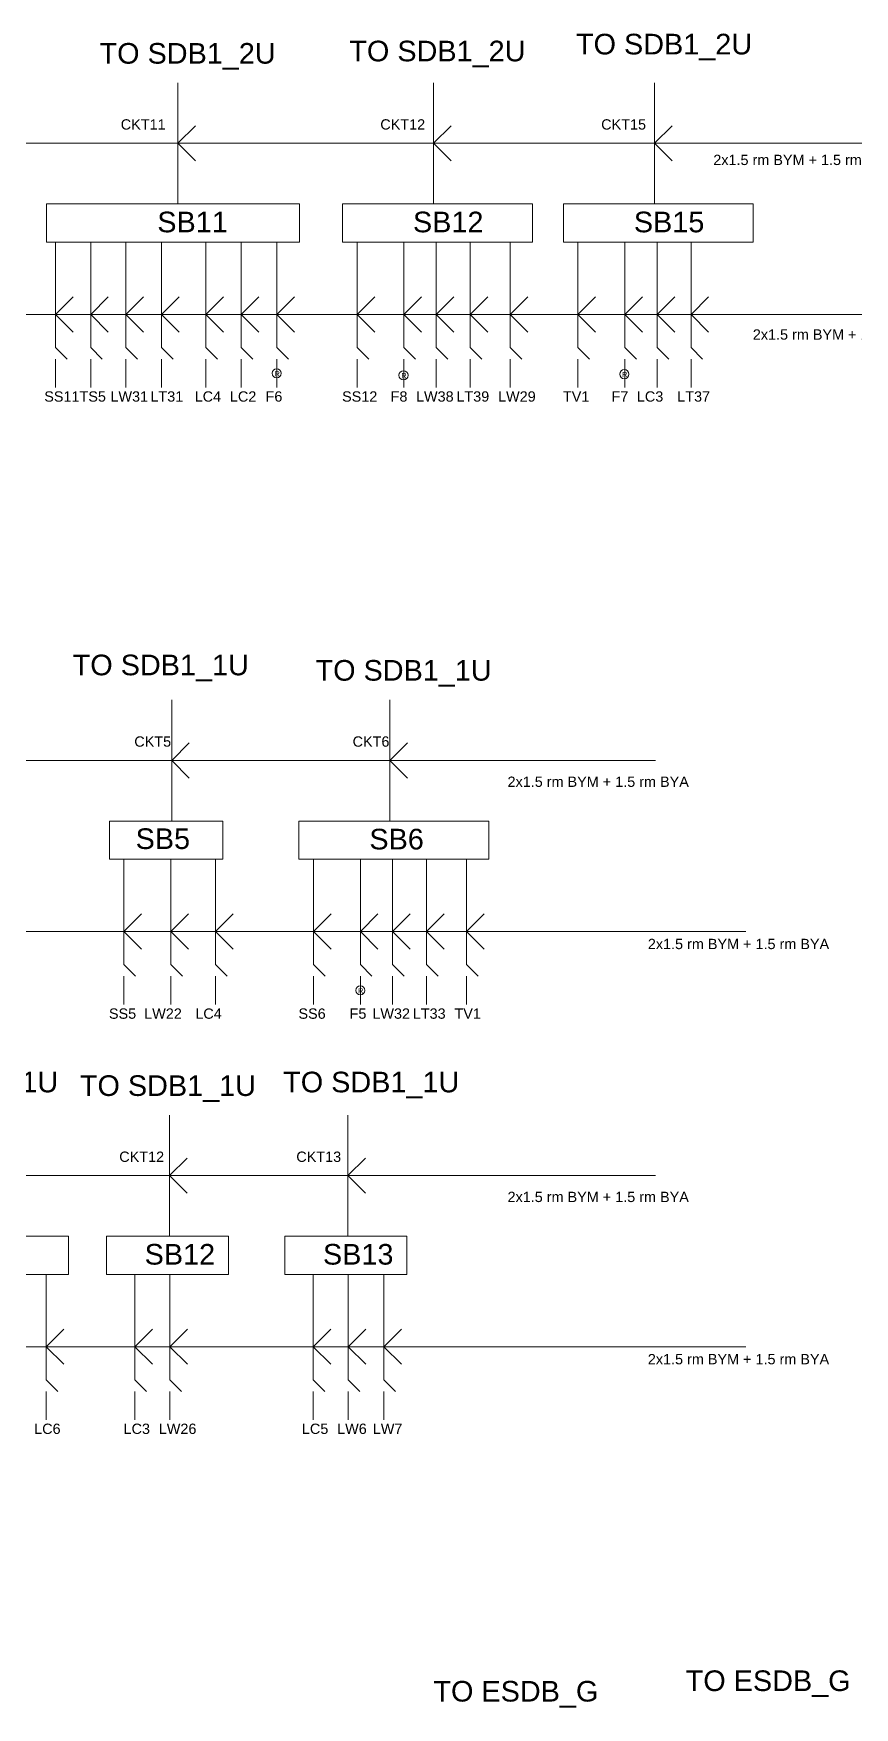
# Model space of a CAD drawing. Header units: inches. Extents: x 685 to 11694, y 256 to 9873.
# Drawn here: x 6209 to 7164, y 2745 to 4693 of the extents above; entities that cross this region are included whole.
import ezdxf

# ---------------------------------------------------------------- set-up
doc = ezdxf.new("R2010")
doc.units = ezdxf.units.IN
doc.header["$MEASUREMENT"] = 0
doc.layers.add('6.Circuits', color=255, linetype='Continuous', lineweight=15)
doc.styles.add('Text 1', font='arial.ttf', dxfattribs={"height": 6})

msp = doc.modelspace()

# ---------------------------------------------------------------- linework, layer by layer
at = {"layer": '6.Circuits'}
for p, q in [((6376.98187, 4494.46045), (6376.98187, 4635.46045)), ((6674.48187, 4494.46045), (6674.48187, 4635.46045)), ((6931.48187, 4494.46045), (6931.48187, 4635.46045)), ((6376.98187, 4564.96045), (6397.48187, 4585.46045)), ((6674.48187, 4564.96045), (6694.98187, 4585.46045)), ((6931.48187, 4564.96045), (6951.98187, 4585.46045)), ((4955.48187, 4564.96045), (7238.98187, 4564.96045)), ((6376.98187, 4564.96045), (6397.48187, 4544.46045)), ((6674.48187, 4564.96045), (6694.98187, 4544.46045)), ((6931.48187, 4564.96045), (6951.98187, 4544.46045)), ((6234.48187, 4365.96045), (6234.48187, 4449.96045)), ((6275.48187, 4365.96045), (6275.48187, 4449.96045)), ((6316.48187, 4365.96045), (6316.48187, 4449.96045)), ((6357.98187, 4365.96045), (6357.98187, 4449.96045)), ((6409.48187, 4365.96045), (6409.48187, 4449.96045)), ((6450.48187, 4365.96045), (6450.48187, 4449.96045)), ((6491.98187, 4365.96045), (6491.98187, 4449.96045)), ((6585.48187, 4365.96045), (6585.48187, 4449.96045)), ((6639.98187, 4365.96045), (6639.98187, 4449.96045)), ((6677.48187, 4365.96045), (6677.48187, 4449.96045)), ((6716.98187, 4365.96045), (6716.98187, 4449.96045)), ((6763.48187, 4365.96045), (6763.48187, 4449.96045)), ((6842.48187, 4365.96045), (6842.48187, 4449.96045)), ((6896.98187, 4365.96045), (6896.98187, 4449.96045)), ((6934.48187, 4365.96045), (6934.48187, 4449.96045)), ((6973.98187, 4365.96045), (6973.98187, 4449.96045)), ((6234.48187, 4365.96045), (6254.98187, 4386.46045)), ((6275.48187, 4365.96045), (6295.98187, 4386.46045)), ((6316.48187, 4365.96045), (6336.98187, 4386.46045)), ((6357.98187, 4365.96045), (6378.48187, 4386.46045)), ((6409.48187, 4365.96045), (6429.98187, 4386.46045)), ((6450.48187, 4365.96045), (6470.98187, 4386.46045)), ((6491.98187, 4365.96045), (6512.48187, 4386.46045)), ((6585.48187, 4365.96045), (6605.98187, 4386.46045)), ((6639.98187, 4365.96045), (6660.48187, 4386.46045)), ((6677.48187, 4365.96045), (6697.98187, 4386.46045)), ((6716.98187, 4365.96045), (6737.48187, 4386.46045)), ((6763.48187, 4365.96045), (6783.98187, 4386.46045)), ((6842.48187, 4365.96045), (6862.98187, 4386.46045)), ((6896.98187, 4365.96045), (6917.48187, 4386.46045)), ((6934.48187, 4365.96045), (6954.98187, 4386.46045)), ((6973.98187, 4365.96045), (6994.48187, 4386.46045)), ((4763.98187, 4365.96045), (7380.98187, 4365.96045)), ((6234.48187, 4365.96045), (6234.48187, 4327.46045)), ((6234.48187, 4365.96045), (6254.98187, 4345.46045)), ((6275.48187, 4365.96045), (6275.48187, 4327.46045)), ((6275.48187, 4365.96045), (6295.98187, 4345.46045)), ((6316.48187, 4365.96045), (6316.48187, 4327.46045)), ((6316.48187, 4365.96045), (6336.98187, 4345.46045)), ((6357.98187, 4365.96045), (6357.98187, 4327.46045)), ((6357.98187, 4365.96045), (6378.48187, 4345.46045)), ((6409.48187, 4365.96045), (6409.48187, 4327.46045)), ((6409.48187, 4365.96045), (6429.98187, 4345.46045)), ((6450.48187, 4365.96045), (6450.48187, 4327.46045)), ((6450.48187, 4365.96045), (6470.98187, 4345.46045)), ((6491.98187, 4365.96045), (6491.98187, 4327.46045)), ((6491.98187, 4365.96045), (6512.48187, 4345.46045)), ((6585.48187, 4365.96045), (6585.48187, 4327.46045)), ((6585.48187, 4365.96045), (6605.98187, 4345.46045)), ((6639.98187, 4365.96045), (6639.98187, 4327.46045)), ((6639.98187, 4365.96045), (6660.48187, 4345.46045)), ((6677.48187, 4365.96045), (6677.48187, 4327.46045)), ((6677.48187, 4365.96045), (6697.98187, 4345.46045)), ((6716.98187, 4365.96045), (6716.98187, 4327.46045)), ((6716.98187, 4365.96045), (6737.48187, 4345.46045)), ((6763.48187, 4365.96045), (6763.48187, 4327.46045)), ((6763.48187, 4365.96045), (6783.98187, 4345.46045)), ((6842.48187, 4365.96045), (6842.48187, 4327.46045)), ((6842.48187, 4365.96045), (6862.98187, 4345.46045)), ((6896.98187, 4365.96045), (6896.98187, 4327.46045)), ((6896.98187, 4365.96045), (6917.48187, 4345.46045)), ((6934.48187, 4365.96045), (6934.48187, 4327.46045)), ((6934.48187, 4365.96045), (6954.98187, 4345.46045)), ((6973.98187, 4365.96045), (6973.98187, 4327.46045)), ((6973.98187, 4365.96045), (6994.48187, 4345.46045)), ((6234.48187, 4327.46045), (6247.98187, 4313.96045)), ((6275.48187, 4327.46045), (6288.98187, 4313.96045)), ((6316.48187, 4327.46045), (6329.98187, 4313.96045)), ((6357.98187, 4327.46045), (6371.48187, 4313.96045)), ((6409.48187, 4327.46045), (6422.98187, 4313.96045)), ((6450.48187, 4327.46045), (6463.98187, 4313.96045)), ((6491.98187, 4327.46045), (6505.48187, 4313.96045)), ((6585.48187, 4327.46045), (6598.98187, 4313.96045)), ((6639.98187, 4327.46045), (6653.48187, 4313.96045)), ((6677.48187, 4327.46045), (6690.98187, 4313.96045)), ((6716.98187, 4327.46045), (6730.48187, 4313.96045)), ((6763.48187, 4327.46045), (6776.98187, 4313.96045)), ((6842.48187, 4327.46045), (6855.98187, 4313.96045)), ((6896.98187, 4327.46045), (6910.48187, 4313.96045)), ((6934.48187, 4327.46045), (6947.98187, 4313.96045)), ((6973.98187, 4327.46045), (6987.48187, 4313.96045)), ((6234.48187, 4313.96045), (6234.48187, 4280.96045)), ((6275.48187, 4313.96045), (6275.48187, 4280.96045)), ((6316.48187, 4313.96045), (6316.48187, 4280.96045)), ((6357.98187, 4313.96045), (6357.98187, 4280.96045)), ((6409.48187, 4313.96045), (6409.48187, 4280.96045)), ((6450.48187, 4313.96045), (6450.48187, 4280.96045)), ((6491.98187, 4313.96045), (6491.98187, 4280.96045)), ((6585.48187, 4313.96045), (6585.48187, 4280.96045)), ((6639.98187, 4313.96045), (6639.98187, 4280.96045)), ((6677.48187, 4313.96045), (6677.48187, 4280.96045)), ((6716.98187, 4313.96045), (6716.98187, 4280.96045)), ((6763.48187, 4313.96045), (6763.48187, 4280.96045)), ((6842.48187, 4313.96045), (6842.48187, 4280.96045)), ((6896.98187, 4313.96045), (6896.98187, 4280.96045)), ((6934.48187, 4313.96045), (6934.48187, 4280.96045)), ((6973.98187, 4313.96045), (6973.98187, 4280.96045)), ((6369.73847, 3776.52038), (6369.73847, 3917.52038)), ((6623.73847, 3776.52038), (6623.73847, 3917.52038)), ((6369.73847, 3847.02038), (6390.23847, 3867.52038)), ((6623.73847, 3847.02038), (6644.23847, 3867.52038)), ((5061.73847, 3847.02038), (6932.73847, 3847.02038)), ((6369.73847, 3847.02038), (6390.23847, 3826.52038)), ((6623.73847, 3847.02038), (6644.23847, 3826.52038)), ((6314.23847, 3648.02038), (6314.23847, 3732.02038)), ((6368.73847, 3648.02038), (6368.73847, 3732.02038)), ((6420.73847, 3648.02038), (6420.73847, 3732.02038)), ((6534.73847, 3648.02038), (6534.73847, 3732.02038)), ((6589.23847, 3648.02038), (6589.23847, 3732.02038)), ((6626.73847, 3648.02038), (6626.73847, 3732.02038)), ((6666.23847, 3648.02038), (6666.23847, 3732.02038)), ((6712.73847, 3648.02038), (6712.73847, 3732.02038)), ((6314.23847, 3648.02038), (6334.73847, 3668.52038)), ((6368.73847, 3648.02038), (6389.23847, 3668.52038)), ((6420.73847, 3648.02038), (6441.23847, 3668.52038)), ((6534.73847, 3648.02038), (6555.23847, 3668.52038)), ((6589.23847, 3648.02038), (6609.73847, 3668.52038)), ((6626.73847, 3648.02038), (6647.23847, 3668.52038)), ((6666.23847, 3648.02038), (6686.73847, 3668.52038)), ((6712.73847, 3648.02038), (6733.23847, 3668.52038)), ((5021.23847, 3648.02038), (7037.73847, 3648.02038)), ((6314.23847, 3648.02038), (6314.23847, 3609.52038)), ((6314.23847, 3648.02038), (6334.73847, 3627.52038)), ((6368.73847, 3648.02038), (6368.73847, 3609.52038)), ((6368.73847, 3648.02038), (6389.23847, 3627.52038)), ((6420.73847, 3648.02038), (6420.73847, 3609.52038)), ((6420.73847, 3648.02038), (6441.23847, 3627.52038)), ((6534.73847, 3648.02038), (6534.73847, 3609.52038)), ((6534.73847, 3648.02038), (6555.23847, 3627.52038)), ((6589.23847, 3648.02038), (6589.23847, 3609.52038)), ((6589.23847, 3648.02038), (6609.73847, 3627.52038)), ((6626.73847, 3648.02038), (6626.73847, 3609.52038)), ((6626.73847, 3648.02038), (6647.23847, 3627.52038)), ((6666.23847, 3648.02038), (6666.23847, 3609.52038)), ((6666.23847, 3648.02038), (6686.73847, 3627.52038)), ((6712.73847, 3648.02038), (6712.73847, 3609.52038)), ((6712.73847, 3648.02038), (6733.23847, 3627.52038)), ((6314.23847, 3609.52038), (6327.73847, 3596.02038)), ((6368.73847, 3609.52038), (6382.23847, 3596.02038)), ((6420.73847, 3609.52038), (6434.23847, 3596.02038)), ((6534.73847, 3609.52038), (6548.23847, 3596.02038)), ((6589.23847, 3609.52038), (6602.73847, 3596.02038)), ((6626.73847, 3609.52038), (6640.23847, 3596.02038)), ((6666.23847, 3609.52038), (6679.73847, 3596.02038)), ((6712.73847, 3609.52038), (6726.23847, 3596.02038)), ((6314.23847, 3596.02038), (6314.23847, 3563.02038)), ((6368.73847, 3596.02038), (6368.73847, 3563.02038)), ((6420.73847, 3596.02038), (6420.73847, 3563.02038)), ((6534.73847, 3596.02038), (6534.73847, 3563.02038)), ((6589.23847, 3596.02038), (6589.23847, 3563.02038)), ((6626.73847, 3596.02038), (6626.73847, 3563.02038)), ((6666.23847, 3596.02038), (6666.23847, 3563.02038)), ((6712.73847, 3596.02038), (6712.73847, 3563.02038)), ((6367.23847, 3293.52038), (6367.23847, 3434.52038)), ((6574.73847, 3293.52038), (6574.73847, 3434.52038)), ((6367.23847, 3364.02038), (6387.73847, 3384.52038)), ((6574.73847, 3364.02038), (6595.23847, 3384.52038)), ((4952.73847, 3364.02038), (6932.73847, 3364.02038)), ((6367.23847, 3364.02038), (6387.73847, 3343.52038)), ((6574.73847, 3364.02038), (6595.23847, 3343.52038)), ((6223.73847, 3165.02038), (6223.73847, 3249.02038)), ((6326.73847, 3165.02038), (6326.73847, 3249.02038)), ((6367.73847, 3165.02038), (6367.73847, 3249.02038)), ((6534.23847, 3165.02038), (6534.23847, 3249.02038)), ((6575.23847, 3165.02038), (6575.23847, 3249.02038)), ((6616.73847, 3165.02038), (6616.73847, 3249.02038)), ((6223.73847, 3165.02038), (6244.23847, 3185.52038)), ((6326.73847, 3165.02038), (6347.23847, 3185.52038)), ((6367.73847, 3165.02038), (6388.23847, 3185.52038)), ((6534.23847, 3165.02038), (6554.73847, 3185.52038)), ((6575.23847, 3165.02038), (6595.73847, 3185.52038)), ((6616.73847, 3165.02038), (6637.23847, 3185.52038)), ((5021.23847, 3165.02038), (7037.73847, 3165.02038)), ((6223.73847, 3165.02038), (6223.73847, 3126.52038)), ((6223.73847, 3165.02038), (6244.23847, 3144.52038)), ((6326.73847, 3165.02038), (6326.73847, 3126.52038)), ((6326.73847, 3165.02038), (6347.23847, 3144.52038)), ((6367.73847, 3165.02038), (6367.73847, 3126.52038)), ((6367.73847, 3165.02038), (6388.23847, 3144.52038)), ((6534.23847, 3165.02038), (6534.23847, 3126.52038)), ((6534.23847, 3165.02038), (6554.73847, 3144.52038)), ((6575.23847, 3165.02038), (6575.23847, 3126.52038)), ((6575.23847, 3165.02038), (6595.73847, 3144.52038)), ((6616.73847, 3165.02038), (6616.73847, 3126.52038)), ((6616.73847, 3165.02038), (6637.23847, 3144.52038)), ((6223.73847, 3126.52038), (6237.23847, 3113.02038)), ((6326.73847, 3126.52038), (6340.23847, 3113.02038)), ((6367.73847, 3126.52038), (6381.23847, 3113.02038)), ((6534.23847, 3126.52038), (6547.73847, 3113.02038)), ((6575.23847, 3126.52038), (6588.73847, 3113.02038)), ((6616.73847, 3126.52038), (6630.23847, 3113.02038)), ((6223.73847, 3113.02038), (6223.73847, 3080.02038)), ((6326.73847, 3113.02038), (6326.73847, 3080.02038)), ((6367.73847, 3113.02038), (6367.73847, 3080.02038)), ((6534.23847, 3113.02038), (6534.23847, 3080.02038)), ((6575.23847, 3113.02038), (6575.23847, 3080.02038)), ((6616.73847, 3113.02038), (6616.73847, 3080.02038))]:
    msp.add_line(p, q, dxfattribs=at)
for points in [[(6223.98187, 4494.46045), (6518.48187, 4494.46045), (6518.48187, 4449.96045), (6223.98187, 4449.96045)], [(6568.48187, 4494.46045), (6789.48187, 4494.46045), (6789.48187, 4449.96045), (6568.48187, 4449.96045)], [(6825.48187, 4494.46045), (7046.48187, 4494.46045), (7046.48187, 4449.96045), (6825.48187, 4449.96045)], [(6297.23847, 3776.52038), (6429.23847, 3776.52038), (6429.23847, 3732.02038), (6297.23847, 3732.02038)], [(6517.73847, 3776.52038), (6738.73847, 3776.52038), (6738.73847, 3732.02038), (6517.73847, 3732.02038)], [(6028.73847, 3293.52038), (6249.73847, 3293.52038), (6249.73847, 3249.02038), (6028.73847, 3249.02038)], [(6293.73847, 3293.52038), (6435.73847, 3293.52038), (6435.73847, 3249.02038), (6293.73847, 3249.02038)], [(6501.23847, 3293.52038), (6643.23847, 3293.52038), (6643.23847, 3249.02038), (6501.23847, 3249.02038)]]:
    msp.add_lwpolyline(points, close=True, dxfattribs=at)
for centre in [(6491.98187, 4297.46045), (6639.47438, 4295.18253), (6896.43003, 4296.44343), (6589.23847, 3579.52038)]:
    msp.add_circle(centre, 5.3033, dxfattribs=at)

# ---------------------------------------------------------------- texts
at = {"layer": '6.Circuits', "attachment_point": 1, "style": 'Text 1'}
for s, width, heights, insert, char_height in [('{\\fArial Baltic|b0|i0|c186|p34;TO SDB1_}2{\\fArial Baltic|b0|i0|c186|p34;U}', 202.9412464, [50.68478], (6285.78599, 4681.6402), 24), ('{\\fArial Baltic|b0|i0|c186|p34;TO SDB1_}2{\\fArial Baltic|b0|i0|c186|p34;U}', 202.9412464, [50.68478], (6576.41791, 4684.32908), 24), ('{\\fArial Baltic|b0|i0|c186|p34;TO SDB1_}2{\\fArial Baltic|b0|i0|c186|p34;U}', 202.9412464, [50.68478], (6840.13946, 4692.39573), 24), ('{\\fArial Baltic|b0|i0|c186|p34;CKT}11', 14.5, [12.40928], (6310.48187, 4592.96045), 12), ('{\\fArial Baltic|b0|i0|c186|p34;CKT1}2', 14.5, [0], (6612.48187, 4592.96045), 12), ('{\\fArial Baltic|b0|i0|c186|p34;CKT1}5', 14.5, [0], (6869.48187, 4592.96045), 12), ('2x1.5 rm BYM + 1.5 rm BYA', 234.9454297, [37.98024], (6999.89643, 4551.69755), 12), ('{\\fArial Baltic|b0|i0|c186|p34;SB1}1', 14.5, [0], (6352.98187, 4485.46045), 24), ('{\\fArial Baltic|b0|i0|c186|p34;SB1}2', 14.5, [0], (6650.48187, 4485.46045), 24), ('{\\fArial Baltic|b0|i0|c186|p34;SB1}5', 14.5, [0], (6907.48187, 4485.46045), 24), ('2x1.5 rm BYM + 1.5 rm BYA', 234.9454297, [37.98024], (7045.88564, 4348.52692), 12), ('R', 5.5, [0], (6489.48187, 4299.96045), 6), ('R', 5.5, [0], (6636.97438, 4297.68253), 6), ('R', 5.5, [0], (6893.93003, 4298.94343), 6), ('{\\fArial Baltic|b0|i0|c186|p34;SS}1{\\fArial Baltic|b0|i0|c186|p34;1}', 14.5, [0], (6221.48187, 4276.46045), 12), ('{\\fArial Baltic|b0|i0|c186|p34;TS}5', 14.5, [0], (6262.48187, 4276.46045), 12), ('{\\fArial Baltic|b0|i0|c186|p34;LW}31', 14.5, [0], (6298.48187, 4276.46045), 12), ('{\\fArial Baltic|b0|i0|c186|p34;L}T31', 14.5, [0], (6344.98187, 4276.46045), 12), ('{\\fArial Baltic|b0|i0|c186|p34;LC}4', 14.5, [0], (6396.48187, 4276.46045), 12), ('{\\fArial Baltic|b0|i0|c186|p34;L}C2', 14.5, [0], (6437.48187, 4276.46045), 12), ('{\\fArial Baltic|b0|i0|c186|p34;F}6', 14.5, [0], (6478.98187, 4276.46045), 12), ('{\\fArial Baltic|b0|i0|c186|p34;SS1}2', 14.5, [0], (6567.98187, 4276.46045), 12), ('F8', 14.5, [0], (6624.48187, 4276.46045), 12), ('{\\fArial Baltic|b0|i0|c186|p34;LW}38', 14.5, [0], (6653.98187, 4276.46045), 12), ('{\\fArial Baltic|b0|i0|c186|p34;L}T39', 14.5, [0], (6700.98187, 4276.46045), 12), ('LW29', 14.5, [0], (6749.48187, 4276.46045), 12), ('TV1', 14.5, [0], (6824.98187, 4276.46045), 12), ('{\\fArial Baltic|b0|i0|c186|p34;F}7', 14.5, [0], (6881.48187, 4276.46045), 12), ('LC3', 14.5, [0], (6910.98187, 4276.46045), 12), ('{\\fArial Baltic|b0|i0|c186|p34;LT3}7', 14.5, [0], (6957.98187, 4276.46045), 12), ('{\\fArial Baltic|b0|i0|c186|p34;TO SDB1}_1U', 202.9412464, [50.68478], (6254.54206, 3970.12652), 24), ('{\\fArial Baltic|b0|i0|c186|p34;TO SDB1}_1U', 202.9412464, [50.68478], (6537.10437, 3963.85247), 24), ('{\\fArial Baltic|b0|i0|c186|p34;CKT}5', 14.5, [0], (6326.23847, 3875.02038), 12), ('{\\fArial Baltic|b0|i0|c186|p34;CKT}6', 14.5, [0], (6580.23847, 3875.02038), 12), ('2x1.5 rm BYM + 1.5 rm BYA', 234.9454297, [37.98024], (6760.48847, 3828.27038), 12), ('{\\fArial Baltic|b0|i0|c186|p34;SB}5', 14.5, [0], (6327.73847, 3768.02038), 24), ('{\\fArial Baltic|b0|i0|c186|p34;SB}6', 14.5, [0], (6599.73847, 3767.52038), 24), ('2x1.5 rm BYM + 1.5 rm BYA', 234.9454297, [37.98024], (6923.73847, 3639.52038), 12), ('R', 5.5, [0], (6586.73847, 3582.02038), 6), ('SS5', 14.5, [0], (6296.73847, 3558.52038), 12), ('LW22', 14.5, [0], (6337.73847, 3558.52038), 12), ('LC4', 14.5, [0], (6397.23847, 3558.52038), 12), ('SS6', 14.5, [0], (6517.23847, 3558.52038), 12), ('{\\fArial Baltic|b0|i0|c186|p34;F}5', 14.5, [0], (6576.73847, 3558.52038), 12), ('{\\fArial Baltic|b0|i0|c186|p34;LW}32', 14.5, [0], (6603.23847, 3558.52038), 12), ('{\\fArial Baltic|b0|i0|c186|p34;LT}33', 14.5, [0], (6650.23847, 3558.52038), 12), ('{\\fArial Baltic|b0|i0|c186|p34;TV}1', 14.5, [0], (6698.73847, 3558.52038), 12), ('{\\fArial Baltic|b0|i0|c186|p34;TO SDB1}_1U', 202.9412464, [50.68478], (6032.67811, 3484.92312), 24), ('{\\fArial Baltic|b0|i0|c186|p34;TO SDB1}_1U', 202.9412464, [50.68478], (6262.91437, 3480.74036), 24), ('{\\fArial Baltic|b0|i0|c186|p34;TO SDB1}_1U', 202.9412464, [50.68478], (6499.42942, 3484.92312), 24), ('{\\fArial Baltic|b0|i0|c186|p34;CKT}12', 14.5, [12.40928], (6308.73847, 3392.02038), 12), ('{\\fArial Baltic|b0|i0|c186|p34;CKT}13', 14.5, [12.40928], (6514.73847, 3392.02038), 12), ('2x1.5 rm BYM + 1.5 rm BYA', 234.9454297, [37.98024], (6760.48847, 3345.27038), 12), ('{\\fArial Baltic|b0|i0|c186|p34;SB1}2', 14.5, [0], (6338.23847, 3284.52038), 24), ('{\\fArial Baltic|b0|i0|c186|p34;SB1}3', 24, [0], (6545.73847, 3284.52038), 24), ('2x1.5 rm BYM + 1.5 rm BYA', 234.9454297, [37.98024], (6923.73847, 3156.52038), 12), ('LC6', 14.5, [0], (6209.73847, 3075.52038), 12), ('{\\fArial Baltic|b0|i0|c186|p34;LC}3', 14.5, [0], (6313.73847, 3075.52038), 12), ('{\\fArial Baltic|b0|i0|c186|p34;LW}26', 14.5, [0], (6354.73847, 3075.52038), 12), ('{\\fArial Baltic|b0|i0|c186|p34;LC}5', 14.5, [0], (6521.23847, 3075.52038), 12), ('{\\fArial Baltic|b0|i0|c186|p34;LW}6', 14.5, [0], (6562.23847, 3075.52038), 12), ('{\\fArial Baltic|b0|i0|c186|p34;LW}7', 14.5, [0], (6603.73847, 3075.52038), 12), ('{\\fArial Baltic|b0|i0|c186|p34;TO }E{\\fArial Baltic|b0|i0|c186|p34;SDB_G}', 221.9285367, [48.1197], (6967.79128, 2788.42241), 24), ('{\\fArial Baltic|b0|i0|c186|p34;TO }E{\\fArial Baltic|b0|i0|c186|p34;SDB_G}', 221.9285367, [48.1197], (6674.26449, 2776.18935), 24)]:
    msp.add_mtext_dynamic_manual_height_columns(s, width=width, gutter_width=30, heights=heights, dxfattribs=dict(at, insert=insert, char_height=char_height))

doc.saveas('drawing.dxf')
